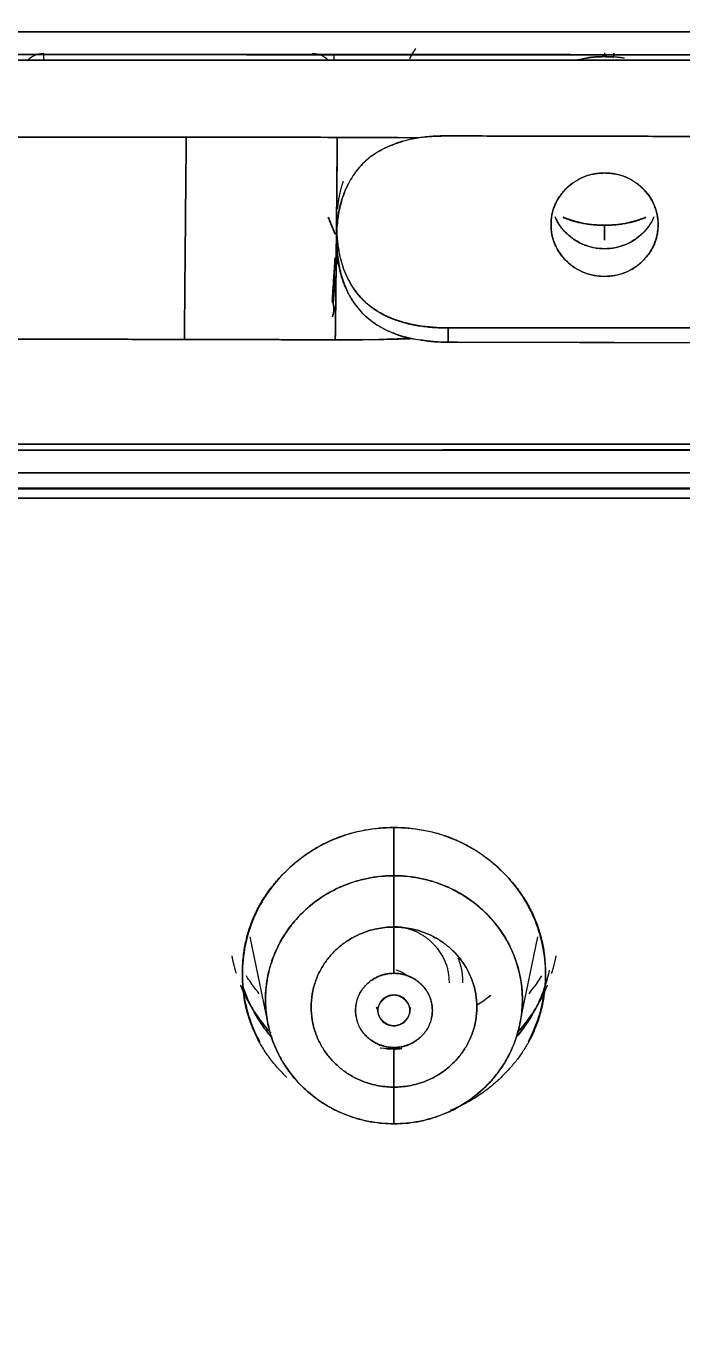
# Model space of a CAD drawing. Header units: inches. Extents: x 1105 to 1525, y -292 to 302.
# Drawn here: x 1215.05 to 1224.23, y 15.59 to 33.94 of the extents above; entities that cross this region are included whole.
import ezdxf

# ---------------------------------------------------------------- set-up
doc = ezdxf.new("R2010")
doc.units = ezdxf.units.IN
doc.header["$LTSCALE"] = 2.42
doc.header["$MEASUREMENT"] = 0
doc.header["$PDMODE"] = 3
doc.header["$PDSIZE"] = 0.3125
doc.layers.get('0').update_dxf_attribs({"linetype": 'CONTINUOUS'})
doc.layers.get('Defpoints').update_dxf_attribs({"linetype": 'CONTINUOUS'})
doc.layers.add('DIM', color=3, linetype='CONTINUOUS', lineweight=18)
doc.styles.get("Standard").update_dxf_attribs({"font": 'arial.ttf', "width": 0.8})
doc.dimstyles.new('ISO-25', dxfattribs={"dimtxt": 5, "dimasz": 2.5, "dimexe": 1.25, "dimexo": 0.625, "dimgap": 2, "dimtad": 1, "dimtih": 1, "dimtoh": 1, "dimdec": 1, "dimdsep": 46, "dimtxsty": 'Standard', "dimcen": 0, "dimclrd": 3, "dimclre": 3, "dimclrt": 4, "dimadec": 0, "dimazin": 0, "dimtfac": 1, "dimtdec": 1, "dimtmove": 0, "dimatfit": 3, "dimfxl": 1, "dimarcsym": 0})

# ---------------------------------------------------------------- blocks, each defined once
blk = doc.blocks.new('*D1')
at = {"layer": 'Defpoints', "color": 0, "transparency": 16777216}
for p in [(1211.201, 101.815), (1211.201, -172.578), (1309.638, -172.578)]:
    blk.add_point(p, dxfattribs=at)
at = {"layer": 'DIM', "color": 3, "lineweight": -2, "transparency": 16777216}
for p, q in [((1211.826, 101.815), (1310.888, 101.815)), ((1309.638, 96.815), (1309.638, -30.872)), ((1309.638, -167.578), (1309.638, -39.892)), ((1211.826, -172.578), (1310.888, -172.578))]:
    blk.add_line(p, q, dxfattribs=at)
at = {"layer": 'DIM', "color": 3, "transparency": 16777216}
for points in [[(1308.805, 96.815), (1310.472, 96.815), (1309.638, 101.815)], [(1308.805, -167.578), (1310.472, -167.578), (1309.638, -172.578)]]:
    blk.add_solid(points, dxfattribs=at)
at = {"layer": 'DIM', "color": 4, "transparency": 16777216, "insert": (1309.638, -35.382), "char_height": 5, "attachment_point": 5}
blk.add_mtext('274.4', dxfattribs=at)

msp = doc.modelspace()

# ---------------------------------------------------------------- linework, layer by layer
at = {"linetype": 'Continuous', "lineweight": 18, "extrusion": (0, 1, 0)}
for p, q in [((1219.397, 31.166), (1219.397, 30.971)), ((1225.338, 29.713), (1220.958, 29.713)), ((1220.958, 29.713), (1220.958, 29.511)), ((1220.958, 29.511), (1225.338, 29.502)), ((1174.196, 27.458), (1248.197, 27.458)), ((1218.184, 21.178), (1218.436, 19.958)), ((1221.965, 19.958), (1222.217, 21.178))]:
    msp.add_line(p, q, dxfattribs=at)
at = {"linetype": 'Continuous', "lineweight": 18}
for points, degree, knots in [([(1278.773, 32.316), (1278.773, 34.452), (1278.555, 38.724), (1277.581, 45.07), (1275.967, 51.293), (1273.729, 57.334), (1270.89, 63.134), (1267.475, 68.637), (1263.519, 73.79), (1259.058, 78.543), (1254.137, 82.852), (1248.802, 86.674), (1243.105, 89.972), (1237.101, 92.715), (1230.847, 94.877), (1224.405, 96.435), (1217.834, 97.377), (1213.412, 97.587), (1211.201, 97.587)], 3, [0, 0, 0, 0, 0.0625, 0.125, 0.1875, 0.25, 0.3125, 0.375, 0.4375, 0.5, 0.5625, 0.625, 0.6875, 0.75, 0.8125, 0.875, 0.9375, 1, 1, 1, 1]), ([(1211.201, 97.587), (1213.412, 97.587), (1217.834, 97.376), (1226.594, 96.122), (1237.226, 93.007), (1247.024, 87.949), (1254.135, 82.851), (1259.059, 78.544), (1263.517, 73.789), (1267.476, 68.637), (1270.888, 63.133), (1273.73, 57.334), (1275.594, 52.3), (1276.773, 48.182), (1277.744, 44.012), (1278.555, 38.724), (1278.773, 34.452), (1278.773, 32.316)], 3, [0, 0, 0, 0, 0.0625, 0.125, 0.25, 0.375, 0.4375, 0.5, 0.5625, 0.625, 0.6875, 0.75, 0.8125, 0.84375, 0.875, 0.9375, 1, 1, 1, 1]), ([(1195.817, 93.394), (1202.015, 94.846), (1208.388, 95.111), (1213.318, 95.316), (1218.223, 94.804), (1224.622, 94.135), (1230.757, 92.275), (1238.11, 90.045), (1244.729, 86.221), (1251.525, 82.295), (1257.155, 76.908), (1262.782, 71.525), (1266.914, 64.997), (1271.044, 58.472), (1273.44, 51.181), (1275.835, 43.891), (1276.356, 36.257), (1276.877, 28.632), (1275.497, 21.105), (1274.115, 13.574), (1270.908, 6.579), (1268.052, 0.347), (1263.883, -5.15), (1257.961, -12.96), (1249.886, -18.696), (1244.869, -22.26), (1239.241, -24.844)], 2, [0, 0, 0, 0.125, 0.125, 0.1875, 0.1875, 0.25, 0.25, 0.3125, 0.3125, 0.375, 0.375, 0.4375, 0.4375, 0.5, 0.5, 0.5625, 0.5625, 0.625, 0.625, 0.6875, 0.6875, 0.75, 0.75, 0.875, 0.875, 1, 1, 1]), ([(1239.241, -24.844), (1239.945, -24.521), (1241.272, -23.883), (1243.174, -22.889), (1245.001, -21.861), (1246.885, -20.721), (1248.901, -19.401), (1251.067, -17.862), (1253.381, -16.063), (1255.852, -13.947), (1258.478, -11.445), (1261.219, -8.502), (1263.993, -5.097), (1266.701, -1.233), (1269.256, 3.091), (1271.566, 7.863), (1273.516, 12.997), (1275.013, 18.357), (1276.016, 23.822), (1276.519, 29.339), (1276.519, 34.879), (1276.016, 40.4), (1275.013, 45.856), (1273.519, 51.206), (1271.546, 56.409), (1269.108, 61.424), (1266.224, 66.213), (1262.916, 70.741), (1259.21, 74.971), (1255.137, 78.868), (1250.725, 82.407), (1245.994, 85.568), (1241.004, 88.308), (1235.91, 90.561), (1230.9, 92.3), (1226.102, 93.564), (1221.565, 94.42), (1217.342, 94.931), (1213.501, 95.163), (1210.069, 95.186), (1207.014, 95.06), (1204.285, 94.831), (1201.84, 94.532), (1199.657, 94.187), (1197.676, 93.811), (1196.425, 93.537), (1195.817, 93.394)], 3, [0, 0, 0, 0, 0.012202, 0.023189, 0.033858, 0.045296, 0.057999, 0.071972, 0.087381, 0.104481, 0.123651, 0.145097, 0.168608, 0.193819, 0.220656, 0.249232, 0.279085, 0.309194, 0.339088, 0.368937, 0.398843, 0.428755, 0.458652, 0.488547, 0.518447, 0.548347, 0.57824, 0.608136, 0.638049, 0.667943, 0.697772, 0.727718, 0.757896, 0.787508, 0.81533, 0.841142, 0.865293, 0.887639, 0.907732, 0.925508, 0.941345, 0.955585, 0.96839, 0.979913, 0.990205, 1, 1, 1, 1]), ([(1275.847, 28.397), (1275.855, 28.506), (1276.042, 31.393), (1276.001, 37.08), (1274.791, 45.363), (1272.449, 53.418), (1269.02, 61.1), (1264.562, 68.273), (1259.157, 74.81), (1252.9, 80.594), (1245.902, 85.522), (1238.289, 89.508), (1230.196, 92.479), (1221.759, 94.387), (1213.124, 95.194), (1204.448, 94.882), (1198.741, 93.93), (1195.937, 93.274)], 3, [0, 0, 0, 0, 0.002813, 0.073998, 0.145197, 0.216398, 0.287593, 0.358788, 0.429985, 0.501178, 0.572361, 0.643545, 0.714738, 0.785869, 0.857235, 0.928659, 1, 1, 1, 1]), ([(1195.887, 93.19), (1196.492, 93.332), (1197.738, 93.605), (1199.71, 93.979), (1201.883, 94.322), (1204.316, 94.62), (1207.033, 94.848), (1210.074, 94.973), (1213.49, 94.95), (1217.314, 94.719), (1221.518, 94.21), (1226.034, 93.358), (1230.81, 92.1), (1235.796, 90.369), (1240.867, 88.127), (1245.834, 85.4), (1250.543, 82.252), (1254.935, 78.73), (1258.989, 74.851), (1262.678, 70.64), (1265.971, 66.134), (1268.842, 61.366), (1271.269, 56.374), (1273.233, 51.195), (1274.72, 45.87), (1275.718, 40.438), (1276.219, 34.943), (1276.219, 29.429), (1275.719, 23.937), (1274.72, 18.497), (1273.23, 13.162), (1271.289, 8.051), (1268.99, 3.302), (1266.446, -1.003), (1263.75, -4.849), (1260.989, -8.238), (1258.26, -11.168), (1255.647, -13.658), (1253.187, -15.765), (1250.884, -17.555), (1248.728, -19.088), (1246.721, -20.401), (1244.846, -21.536), (1243.027, -22.56), (1241.133, -23.549), (1239.813, -24.184), (1239.113, -24.505)], 3, [0, 0, 0, 0, 0.009795, 0.020087, 0.03161, 0.044415, 0.058655, 0.074492, 0.092268, 0.112361, 0.134707, 0.158858, 0.18467, 0.212492, 0.242104, 0.272282, 0.302228, 0.332057, 0.361951, 0.391864, 0.42176, 0.451653, 0.481553, 0.511453, 0.541348, 0.571245, 0.601157, 0.631063, 0.660912, 0.690806, 0.720915, 0.750768, 0.779344, 0.806181, 0.831392, 0.854903, 0.876349, 0.895519, 0.912619, 0.928028, 0.942001, 0.954704, 0.966142, 0.976811, 0.987798, 1, 1, 1, 1]), ([(1238.926, -24.204), (1244.594, -21.601), (1249.636, -17.993), (1253.679, -15.099), (1257.214, -11.632), (1261.748, -7.184), (1265.281, -1.952), (1269.377, 4.114), (1271.926, 10.932), (1274.313, 17.314), (1275.221, 24.04), (1276.204, 31.32), (1275.41, 38.624), (1274.478, 47.195), (1271.171, 55.203), (1268.094, 62.655), (1263.166, 69.11), (1259.017, 74.545), (1253.753, 79.002), (1248.176, 83.723), (1241.629, 87.101), (1235.346, 90.344), (1228.485, 92.185), (1218.496, 94.865), (1208.135, 94.39), (1201.98, 94.108), (1195.989, 92.705)], 2, [0, 0, 0, 0.125, 0.125, 0.1875, 0.1875, 0.25, 0.25, 0.3125, 0.3125, 0.375, 0.375, 0.4375, 0.4375, 0.5, 0.5, 0.5625, 0.5625, 0.625, 0.625, 0.6875, 0.6875, 0.75, 0.75, 0.875, 0.875, 1, 1, 1]), ([(1195.989, 92.705), (1196.681, 92.867), (1198.001, 93.154), (1199.941, 93.514), (1201.848, 93.812), (1203.864, 94.068), (1206.081, 94.278), (1208.538, 94.424), (1211.258, 94.481), (1214.287, 94.415), (1217.665, 94.179), (1221.39, 93.718), (1225.413, 92.977), (1229.663, 91.91), (1234.077, 90.476), (1238.587, 88.642), (1243.083, 86.403), (1247.409, 83.81), (1251.422, 80.959), (1255.075, 77.927), (1258.424, 74.708), (1261.577, 71.202), (1264.604, 67.271), (1267.483, 62.819), (1270.107, 57.845), (1272.33, 52.456), (1274.036, 46.829), (1275.168, 41.173), (1275.735, 35.705), (1275.811, 30.574), (1275.491, 25.797), (1274.836, 21.258), (1273.845, 16.787), (1272.478, 12.274), (1270.697, 7.727), (1268.522, 3.274), (1266.041, -0.911), (1263.375, -4.71), (1260.618, -8.09), (1257.835, -11.072), (1255.092, -13.667), (1252.471, -15.879), (1250.029, -17.736), (1247.779, -19.294), (1245.71, -20.607), (1243.81, -21.721), (1242.074, -22.664), (1240.467, -23.48), (1239.433, -23.971), (1238.926, -24.204)], 3, [0, 0, 0, 0, 0.011269, 0.021419, 0.031278, 0.041852, 0.053605, 0.066538, 0.08081, 0.096678, 0.114498, 0.1344, 0.156117, 0.179301, 0.203861, 0.229789, 0.256714, 0.283873, 0.310306, 0.335514, 0.360061, 0.38505, 0.41157, 0.440282, 0.471001, 0.502948, 0.535235, 0.566974, 0.597228, 0.625207, 0.651, 0.675617, 0.700265, 0.725877, 0.752635, 0.779868, 0.806498, 0.831609, 0.855023, 0.876985, 0.897373, 0.915773, 0.93207, 0.946569, 0.959582, 0.971263, 0.981756, 0.991115, 1, 1, 1, 1]), ([(1248.196, 33.527), (1246.341, 33.527), (1242.787, 33.528), (1237.612, 33.531), (1232.647, 33.535), (1227.637, 33.539), (1222.421, 33.542), (1216.909, 33.544), (1213.139, 33.545), (1211.196, 33.545)], 3, [0, 0, 0, 0, 0.150471, 0.288099, 0.419622, 0.553075, 0.694302, 0.842529, 1, 1, 1, 1]), ([(1248.196, 33.459), (1242.03, 33.461), (1235.863, 33.462), (1223.53, 33.463), (1217.363, 33.463), (1211.196, 33.465)], 3, [0, 0, 0, 0, 0.5, 0.5, 1, 1, 1, 1]), ([(1211.196, 33.465), (1212.231, 33.465), (1214.4, 33.465), (1217.802, 33.465), (1221.502, 33.464), (1225.5, 33.463), (1229.723, 33.462), (1233.899, 33.461), (1237.758, 33.46), (1241.1, 33.459), (1243.925, 33.459), (1246.233, 33.459), (1247.599, 33.459), (1248.196, 33.459)], 3, [0, 0, 0, 0, 0.083895, 0.175842, 0.275842, 0.383895, 0.5, 0.618249, 0.722532, 0.812849, 0.889199, 0.951583, 1, 1, 1, 1]), ([(1215.071, 33.466), (1215.077, 33.472), (1215.083, 33.479), (1215.108, 33.501), (1215.128, 33.515), (1215.172, 33.537), (1215.195, 33.546), (1215.243, 33.557), (1215.267, 33.56), (1215.292, 33.561)], 3, [0, 0, 0, 0, 0.110981, 0.110981, 0.407321, 0.407321, 0.70366, 0.70366, 1, 1, 1, 1]), ([(1215.292, 33.561), (1215.292, 33.56), (1215.292, 33.558), (1215.292, 33.555), (1215.292, 33.552), (1215.292, 33.549), (1215.292, 33.546), (1215.292, 33.542), (1215.292, 33.538), (1215.292, 33.534), (1215.292, 33.529), (1215.292, 33.525), (1215.292, 33.52), (1215.292, 33.514), (1215.292, 33.509), (1215.292, 33.502), (1215.292, 33.496), (1215.292, 33.489), (1215.292, 33.482), (1215.292, 33.475), (1215.292, 33.469), (1215.292, 33.466), (1215.292, 33.465)], 3, [0, 0, 0, 0, 0.049612, 0.098709, 0.147456, 0.196019, 0.244555, 0.293218, 0.342151, 0.391493, 0.44137, 0.4919, 0.543193, 0.595346, 0.648448, 0.702577, 0.757803, 0.814186, 0.871779, 0.930624, 0.990759, 1, 1, 1, 1]), ([(1219.059, 33.561), (1219.084, 33.56), (1219.108, 33.557), (1219.156, 33.546), (1219.179, 33.537), (1219.223, 33.515), (1219.243, 33.501), (1219.268, 33.479), (1219.275, 33.472), (1219.281, 33.465)], 3, [0, 0, 0, 0, 0.295203, 0.295203, 0.590405, 0.590405, 0.885608, 0.885608, 1, 1, 1, 1]), ([(1223.151, 33.514), (1223.026, 33.514), (1222.901, 33.499), (1222.775, 33.468), (1222.769, 33.466), (1222.764, 33.465)], 3, [0, 0, 0, 0, 0.959059, 0.959059, 1, 1, 1, 1]), ([(1223.431, 33.491), (1223.296, 33.514), (1223.036, 33.514), (1222.928, 33.5)], 2, [0, 0, 0, 0.55805, 1, 1, 1]), ([(1219.395, 31.004), (1219.395, 31.012), (1219.396, 31.028), (1219.396, 31.052), (1219.397, 31.076), (1219.399, 31.1), (1219.4, 31.123), (1219.402, 31.147), (1219.404, 31.17), (1219.406, 31.193), (1219.409, 31.216), (1219.412, 31.238), (1219.415, 31.261), (1219.418, 31.283), (1219.422, 31.305), (1219.426, 31.327), (1219.43, 31.349), (1219.434, 31.37), (1219.439, 31.392), (1219.444, 31.413), (1219.449, 31.434), (1219.454, 31.454), (1219.46, 31.475), (1219.466, 31.495), (1219.472, 31.515), (1219.479, 31.535), (1219.486, 31.555), (1219.493, 31.575), (1219.5, 31.594), (1219.508, 31.613), (1219.515, 31.632), (1219.523, 31.651), (1219.532, 31.67), (1219.54, 31.688), (1219.549, 31.707), (1219.558, 31.725), (1219.568, 31.743), (1219.577, 31.76), (1219.587, 31.778), (1219.598, 31.795), (1219.608, 31.812), (1219.624, 31.838), (1219.647, 31.871), (1219.675, 31.911), (1219.705, 31.949), (1219.735, 31.985), (1219.766, 32.018), (1219.797, 32.05), (1219.829, 32.079), (1219.871, 32.113), (1219.925, 32.151), (1219.995, 32.192), (1220.073, 32.232), (1220.141, 32.262), (1220.195, 32.283), (1220.232, 32.297), (1220.269, 32.31), (1220.305, 32.322), (1220.34, 32.333), (1220.375, 32.343), (1220.409, 32.352), (1220.443, 32.36), (1220.475, 32.367), (1220.508, 32.373), (1220.529, 32.377), (1220.54, 32.378)], 3, [0, 0, 0, 0, 0.012526, 0.024957, 0.037294, 0.04954, 0.061696, 0.073763, 0.085742, 0.097636, 0.109446, 0.121174, 0.132821, 0.144389, 0.15588, 0.167296, 0.178638, 0.189909, 0.201109, 0.212242, 0.22331, 0.234313, 0.245255, 0.256137, 0.266962, 0.277731, 0.288447, 0.299112, 0.309729, 0.320299, 0.330825, 0.341309, 0.351754, 0.362162, 0.372535, 0.382876, 0.393188, 0.403472, 0.413732, 0.423969, 0.434187, 0.444388, 0.470288, 0.495418, 0.51981, 0.543501, 0.566529, 0.588936, 0.61077, 0.632079, 0.669808, 0.710475, 0.754307, 0.801487, 0.8218, 0.841636, 0.861001, 0.879903, 0.89835, 0.916351, 0.933914, 0.951049, 0.967768, 0.984081, 1, 1, 1, 1]), ([(1220.54, 32.375), (1220.458, 32.362), (1220.335, 32.334), (1220.217, 32.293), (1220.139, 32.262), (1220.101, 32.245), (1219.989, 32.189), (1219.918, 32.145), (1219.821, 32.068), (1219.791, 32.04), (1219.733, 31.982), (1219.678, 31.92), (1219.631, 31.852), (1219.588, 31.783), (1219.568, 31.747), (1219.515, 31.637), (1219.486, 31.561), (1219.453, 31.444), (1219.443, 31.404), (1219.427, 31.325), (1219.407, 31.205), (1219.399, 31.084), (1219.397, 31.003)], 3, [0, 0, 0, 0, 0.125, 0.1875, 0.1875, 0.25, 0.25, 0.375, 0.375, 0.4375, 0.4375, 0.5, 0.5625, 0.5625, 0.625, 0.625, 0.75, 0.75, 0.8125, 0.8125, 0.875, 1, 1, 1, 1]), ([(1219.406, 32.383), (1219.495, 32.383), (1219.64, 32.383), (1219.812, 32.383), (1219.914, 32.383), (1219.976, 32.382), (1220.028, 32.382), (1220.078, 32.382), (1220.125, 32.382), (1220.17, 32.381), (1220.212, 32.381), (1220.252, 32.381), (1220.29, 32.381), (1220.325, 32.381), (1220.357, 32.381), (1220.387, 32.38), (1220.415, 32.38), (1220.44, 32.38), (1220.463, 32.38), (1220.483, 32.38), (1220.5, 32.38), (1220.516, 32.38), (1220.528, 32.38), (1220.536, 32.38), (1220.54, 32.38)], 3, [0, 0, 0, 0, 0.233987, 0.385604, 0.454851, 0.503166, 0.5493, 0.593254, 0.635028, 0.674621, 0.712034, 0.747267, 0.780319, 0.811192, 0.839883, 0.866395, 0.890727, 0.912878, 0.932849, 0.950639, 0.96625, 0.97968, 0.99093, 1, 1, 1, 1]), ([(1220.54, 32.378), (1220.351, 32.378), (1220.162, 32.379), (1219.784, 32.381), (1219.595, 32.382), (1219.406, 32.383)], 3, [0, 0, 0, 0, 0.5, 0.5, 1, 1, 1, 1]), ([(1220.54, 32.38), (1220.547, 32.381), (1220.562, 32.383), (1220.584, 32.385), (1220.606, 32.387), (1220.628, 32.389), (1220.651, 32.391), (1220.674, 32.393), (1220.696, 32.395), (1220.719, 32.396), (1220.743, 32.398), (1220.766, 32.399), (1220.789, 32.4), (1220.813, 32.401), (1220.837, 32.401), (1220.861, 32.402), (1220.885, 32.402), (1220.909, 32.403), (1220.934, 32.403), (1220.95, 32.403), (1220.958, 32.403)], 3, [0, 0, 0, 0, 0.053013, 0.106292, 0.159845, 0.213677, 0.267795, 0.322204, 0.376912, 0.431923, 0.487244, 0.542881, 0.598839, 0.655124, 0.711742, 0.768697, 0.825995, 0.883642, 0.941642, 1, 1, 1, 1]), ([(1223.901, 31.159), (1223.901, 31.207), (1223.896, 31.254), (1223.877, 31.347), (1223.862, 31.393), (1223.825, 31.48), (1223.801, 31.522), (1223.747, 31.601), (1223.716, 31.638), (1223.646, 31.705), (1223.608, 31.735), (1223.526, 31.788), (1223.483, 31.81), (1223.392, 31.847), (1223.345, 31.86), (1223.249, 31.879), (1223.2, 31.884), (1223.101, 31.884), (1223.052, 31.879), (1222.956, 31.86), (1222.909, 31.847), (1222.818, 31.81), (1222.775, 31.788), (1222.693, 31.735), (1222.655, 31.705), (1222.585, 31.638), (1222.554, 31.601), (1222.5, 31.522), (1222.476, 31.48), (1222.439, 31.393), (1222.424, 31.347), (1222.405, 31.254), (1222.401, 31.207), (1222.401, 31.159)], 3, [0, 0, 0, 0, 0.0625, 0.0625, 0.125, 0.125, 0.1875, 0.1875, 0.25, 0.25, 0.3125, 0.3125, 0.375, 0.375, 0.4375, 0.4375, 0.5, 0.5, 0.5625, 0.5625, 0.625, 0.625, 0.6875, 0.6875, 0.75, 0.75, 0.8125, 0.8125, 0.875, 0.875, 0.9375, 0.9375, 1, 1, 1, 1]), ([(1223.843, 31.27), (1223.825, 31.226), (1223.801, 31.184), (1223.747, 31.105), (1223.716, 31.069), (1223.646, 31.002), (1223.608, 30.971), (1223.526, 30.919), (1223.483, 30.896), (1223.392, 30.86), (1223.345, 30.846), (1223.249, 30.828), (1223.2, 30.823), (1223.101, 30.823), (1223.052, 30.828), (1222.956, 30.846), (1222.909, 30.86), (1222.818, 30.896), (1222.775, 30.919), (1222.693, 30.971), (1222.655, 31.002), (1222.585, 31.069), (1222.554, 31.105), (1222.5, 31.184), (1222.476, 31.226), (1222.458, 31.27)], 3, [0, 0, 0, 0, 0.083316, 0.083316, 0.166653, 0.166653, 0.249989, 0.249989, 0.333326, 0.333326, 0.416663, 0.416663, 0.5, 0.5, 0.583337, 0.583337, 0.666673, 0.666673, 0.75001, 0.75001, 0.833347, 0.833347, 0.916684, 0.916684, 1, 1, 1, 1]), ([(1223.151, 31.151), (1223.053, 31.151), (1222.956, 31.16), (1222.766, 31.196), (1222.673, 31.224), (1222.58, 31.261), (1222.577, 31.262), (1222.573, 31.264)], 3, [0, 0, 0, 0, 0.491159, 0.491159, 0.982319, 0.982319, 1, 1, 1, 1]), ([(1223.728, 31.264), (1223.724, 31.262), (1223.721, 31.261), (1223.628, 31.224), (1223.535, 31.196), (1223.345, 31.16), (1223.248, 31.151), (1223.151, 31.151)], 3, [0, 0, 0, 0, 0.017803, 0.017803, 0.508902, 0.508902, 1, 1, 1, 1]), ([(1220.958, 29.713), (1220.817, 29.713), (1220.539, 29.733), (1220.15, 29.836), (1219.818, 30.029), (1219.575, 30.324), (1219.431, 30.702), (1219.399, 30.994), (1219.397, 31.154), (1219.397, 31.166)], 3, [0, 0, 0, 0, 0.1708, 0.336184, 0.485735, 0.632946, 0.7999, 0.984826, 1, 1, 1, 1]), ([(1219.397, 31.159), (1219.399, 30.437), (1219.808, 30.067), (1220.2, 29.712), (1220.958, 29.713)], 2, [0, 0, 0, 0.5, 0.5, 1, 1, 1]), ([(1222.401, 31.159), (1222.401, 31.112), (1222.405, 31.064), (1222.424, 30.971), (1222.439, 30.926), (1222.476, 30.838), (1222.5, 30.796), (1222.554, 30.717), (1222.585, 30.68), (1222.655, 30.613), (1222.693, 30.583), (1222.775, 30.53), (1222.818, 30.508), (1222.909, 30.472), (1222.956, 30.458), (1223.052, 30.439), (1223.101, 30.435), (1223.2, 30.435), (1223.249, 30.439), (1223.345, 30.458), (1223.392, 30.472), (1223.483, 30.508), (1223.526, 30.53), (1223.608, 30.583), (1223.646, 30.613), (1223.716, 30.68), (1223.747, 30.717), (1223.801, 30.796), (1223.825, 30.838), (1223.862, 30.926), (1223.877, 30.971), (1223.896, 31.064), (1223.901, 31.112), (1223.901, 31.159)], 3, [0, 0, 0, 0, 0.0625, 0.0625, 0.125, 0.125, 0.1875, 0.1875, 0.25, 0.25, 0.3125, 0.3125, 0.375, 0.375, 0.4375, 0.4375, 0.5, 0.5, 0.5625, 0.5625, 0.625, 0.625, 0.6875, 0.6875, 0.75, 0.75, 0.8125, 0.8125, 0.875, 0.875, 0.9375, 0.9375, 1, 1, 1, 1]), ([(1220.426, 29.561), (1220.42, 29.562), (1220.407, 29.565), (1220.388, 29.57), (1220.369, 29.575), (1220.35, 29.58), (1220.332, 29.586), (1220.313, 29.592), (1220.294, 29.598), (1220.276, 29.604), (1220.257, 29.611), (1220.238, 29.618), (1220.22, 29.625), (1220.202, 29.632), (1220.183, 29.64), (1220.165, 29.647), (1220.147, 29.656), (1220.129, 29.664), (1220.111, 29.673), (1220.093, 29.682), (1220.075, 29.691), (1220.057, 29.7), (1220.039, 29.71), (1220.021, 29.72), (1220.004, 29.73), (1219.986, 29.741), (1219.968, 29.751), (1219.946, 29.765), (1219.92, 29.783), (1219.89, 29.804), (1219.861, 29.826), (1219.833, 29.849), (1219.806, 29.873), (1219.779, 29.899), (1219.753, 29.925), (1219.728, 29.952), (1219.704, 29.98), (1219.68, 30.009), (1219.657, 30.041), (1219.634, 30.073), (1219.612, 30.107), (1219.591, 30.142), (1219.571, 30.177), (1219.552, 30.213), (1219.535, 30.25), (1219.518, 30.288), (1219.502, 30.326), (1219.488, 30.366), (1219.474, 30.406), (1219.462, 30.447), (1219.451, 30.489), (1219.44, 30.532), (1219.431, 30.575), (1219.423, 30.619), (1219.416, 30.665), (1219.409, 30.711), (1219.404, 30.757), (1219.4, 30.805), (1219.397, 30.853), (1219.396, 30.903), (1219.395, 30.953), (1219.395, 30.987), (1219.395, 31.004)], 3, [0, 0, 0, 0, 0.009887, 0.019777, 0.029671, 0.039572, 0.049482, 0.059402, 0.069334, 0.079281, 0.089245, 0.099226, 0.109228, 0.119252, 0.1293, 0.139374, 0.149476, 0.159608, 0.169772, 0.179968, 0.190201, 0.20047, 0.210779, 0.221128, 0.231519, 0.241955, 0.252437, 0.262966, 0.281716, 0.300417, 0.319094, 0.337769, 0.356465, 0.375205, 0.394011, 0.412906, 0.431912, 0.45105, 0.471672, 0.492341, 0.513079, 0.53391, 0.554855, 0.575935, 0.597173, 0.618587, 0.6402, 0.662029, 0.684096, 0.706417, 0.72901, 0.751894, 0.775084, 0.798596, 0.822446, 0.846648, 0.871216, 0.896164, 0.921505, 0.94725, 0.973411, 1, 1, 1, 1]), ([(1219.397, 31.003), (1219.397, 30.964), (1219.397, 30.924), (1219.4, 30.844), (1219.408, 30.725), (1219.427, 30.607), (1219.462, 30.451), (1219.485, 30.375), (1219.545, 30.226), (1219.582, 30.154), (1219.67, 30.019), (1219.721, 29.956), (1219.808, 29.871), (1219.839, 29.844), (1219.903, 29.795), (1219.937, 29.772), (1220.042, 29.708), (1220.116, 29.672), (1220.269, 29.613), (1220.348, 29.59), (1220.429, 29.572)], 3, [0, 0, 0, 0, 0.0625, 0.0625, 0.125, 0.25, 0.25, 0.375, 0.375, 0.5, 0.5, 0.625, 0.625, 0.6875, 0.6875, 0.75, 0.75, 0.875, 0.875, 1, 1, 1, 1]), ([(1219.336, 30.089), (1219.341, 30.156), (1219.351, 30.306), (1219.364, 30.509), (1219.373, 30.645), (1219.377, 30.697)], 3, [0, 0, 0, 0, 0.330907, 0.7423, 1, 1, 1, 1]), ([(1219.336, 30.089), (1219.346, 30.067), (1219.352, 30.044), (1219.36, 29.996), (1219.36, 29.972), (1219.356, 29.925), (1219.35, 29.902), (1219.341, 29.877), (1219.341, 29.876), (1219.34, 29.874)], 3, [0, 0, 0, 0, 0.325441, 0.325441, 0.650882, 0.650882, 0.976323, 0.976323, 1, 1, 1, 1]), ([(1219.379, 29.546), (1219.406, 29.546), (1219.46, 29.546), (1219.54, 29.546), (1219.621, 29.546), (1219.701, 29.547), (1219.782, 29.548), (1219.863, 29.549), (1219.943, 29.55), (1220.024, 29.551), (1220.104, 29.553), (1220.185, 29.555), (1220.265, 29.557), (1220.346, 29.559), (1220.399, 29.56), (1220.426, 29.561)], 3, [0, 0, 0, 0, 0.076901, 0.153803, 0.230708, 0.307616, 0.384528, 0.461444, 0.538365, 0.615291, 0.692222, 0.769158, 0.8461, 0.923047, 1, 1, 1, 1]), ([(1220.426, 29.56), (1220.418, 29.561), (1220.402, 29.561), (1220.377, 29.56), (1220.35, 29.56), (1220.322, 29.56), (1220.292, 29.559), (1220.261, 29.558), (1220.229, 29.557), (1220.194, 29.556), (1220.154, 29.554), (1220.109, 29.553), (1220.063, 29.551), (1220.022, 29.549), (1219.986, 29.548), (1219.955, 29.547), (1219.93, 29.546), (1219.911, 29.545), (1219.896, 29.545), (1219.879, 29.545), (1219.853, 29.545), (1219.812, 29.545), (1219.755, 29.545), (1219.683, 29.545), (1219.595, 29.545), (1219.493, 29.546), (1219.419, 29.546), (1219.379, 29.546)], 3, [0, 0, 0, 0, 0.022644, 0.046711, 0.072202, 0.099119, 0.127462, 0.157233, 0.188431, 0.221058, 0.255114, 0.304666, 0.349093, 0.388396, 0.422575, 0.451629, 0.475559, 0.494364, 0.508046, 0.518115, 0.542877, 0.582331, 0.636479, 0.70532, 0.788854, 0.88708, 1, 1, 1, 1]), ([(1220.958, 29.511), (1220.95, 29.511), (1220.934, 29.511), (1220.909, 29.511), (1220.885, 29.512), (1220.861, 29.513), (1220.837, 29.514), (1220.813, 29.515), (1220.789, 29.517), (1220.766, 29.519), (1220.742, 29.521), (1220.719, 29.523), (1220.696, 29.526), (1220.673, 29.528), (1220.65, 29.531), (1220.627, 29.535), (1220.605, 29.538), (1220.59, 29.541), (1220.582, 29.542)], 3, [0, 0, 0, 0, 0.064974, 0.129582, 0.193831, 0.257728, 0.321282, 0.3845, 0.447389, 0.509959, 0.572217, 0.634171, 0.69583, 0.757203, 0.818297, 0.879122, 0.939687, 1, 1, 1, 1]), ([(1248.196, 28.087), (1247.772, 28.087), (1246.77, 28.088), (1245.039, 28.088), (1242.853, 28.088), (1240.21, 28.088), (1237.111, 28.087), (1233.556, 28.086), (1229.703, 28.086), (1225.753, 28.085), (1221.908, 28.084), (1218.208, 28.084), (1214.653, 28.083), (1212.333, 28.083), (1211.196, 28.083)], 3, [0, 0, 0, 0, 0.034446, 0.081219, 0.14032, 0.211749, 0.295505, 0.391589, 0.5, 0.607881, 0.711822, 0.811822, 0.907881, 1, 1, 1, 1]), ([(1211.196, 28.083), (1217.363, 28.086), (1223.53, 28.086), (1235.863, 28.085), (1242.03, 28.085), (1248.196, 28.087)], 3, [0, 0, 0, 0, 0.5, 0.5, 1, 1, 1, 1]), ([(1211.196, 27.997), (1213.31, 27.997), (1217.388, 27.998), (1223.299, 28), (1228.819, 28.004), (1234.008, 28.008), (1238.901, 28.011), (1243.6, 28.014), (1246.667, 28.015), (1248.196, 28.015)], 3, [0, 0, 0, 0, 0.171374, 0.330633, 0.479275, 0.618984, 0.751357, 0.875997, 1, 1, 1, 1]), ([(1220.201, 22.711), (1220.062, 22.711), (1219.923, 22.697), (1219.65, 22.645), (1219.516, 22.606), (1219.26, 22.503), (1219.137, 22.44), (1218.905, 22.29), (1218.798, 22.205), (1218.601, 22.015), (1218.512, 21.911), (1218.358, 21.688), (1218.292, 21.569), (1218.186, 21.321), (1218.145, 21.192), (1218.091, 20.928), (1218.077, 20.794), (1218.077, 20.526), (1218.091, 20.392), (1218.145, 20.128), (1218.186, 19.999), (1218.263, 19.82), (1218.289, 19.767), (1218.317, 19.714)], 3, [0, 0, 0, 0, 0.095767, 0.095767, 0.191534, 0.191534, 0.287301, 0.287301, 0.383068, 0.383068, 0.478835, 0.478835, 0.574603, 0.574603, 0.67037, 0.67037, 0.766137, 0.766137, 0.861904, 0.861904, 0.957671, 0.957671, 1, 1, 1, 1]), ([(1218.699, 19.21), (1218.078, 19.81), (1218.077, 21.509), (1219.321, 22.711), (1220.201, 22.711)], 2, [0, 0, 0, 0.333319, 0.66666, 1, 1, 1]), ([(1222.084, 19.714), (1222.112, 19.767), (1222.138, 19.82), (1222.215, 19.999), (1222.256, 20.128), (1222.31, 20.392), (1222.324, 20.526), (1222.324, 20.794), (1222.31, 20.928), (1222.256, 21.192), (1222.215, 21.321), (1222.109, 21.569), (1222.043, 21.688), (1221.889, 21.911), (1221.8, 22.015), (1221.603, 22.205), (1221.496, 22.29), (1221.264, 22.44), (1221.141, 22.503), (1220.885, 22.606), (1220.751, 22.645), (1220.478, 22.697), (1220.339, 22.711), (1220.201, 22.711)], 3, [0, 0, 0, 0, 0.042329, 0.042329, 0.138096, 0.138096, 0.233863, 0.233863, 0.32963, 0.32963, 0.425397, 0.425397, 0.521165, 0.521165, 0.616932, 0.616932, 0.712699, 0.712699, 0.808466, 0.808466, 0.904233, 0.904233, 1, 1, 1, 1]), ([(1220.201, 22.711), (1221.079, 22.711), (1222.323, 21.51), (1222.324, 19.811), (1221.379, 18.898), (1220.987, 18.748)], 2, [0, 0, 0, 0.284146, 0.568293, 0.852439, 1, 1, 1]), ([(1220.201, 18.56), (1220.083, 18.56), (1219.965, 18.571), (1219.734, 18.615), (1219.621, 18.649), (1219.403, 18.736), (1219.299, 18.79), (1219.103, 18.916), (1219.011, 18.989), (1218.845, 19.149), (1218.77, 19.238), (1218.639, 19.427), (1218.583, 19.528), (1218.493, 19.738), (1218.459, 19.847), (1218.413, 20.07), (1218.401, 20.184), (1218.401, 20.412), (1218.413, 20.525), (1218.459, 20.749), (1218.493, 20.858), (1218.583, 21.068), (1218.639, 21.169), (1218.77, 21.358), (1218.845, 21.447), (1219.011, 21.607), (1219.103, 21.68), (1219.299, 21.806), (1219.403, 21.86), (1219.621, 21.947), (1219.734, 21.98), (1219.965, 22.025), (1220.083, 22.036), (1220.201, 22.036)], 3, [0, 0, 0, 0, 0.0625, 0.0625, 0.125, 0.125, 0.1875, 0.1875, 0.25, 0.25, 0.3125, 0.3125, 0.375, 0.375, 0.4375, 0.4375, 0.5, 0.5, 0.5625, 0.5625, 0.625, 0.625, 0.6875, 0.6875, 0.75, 0.75, 0.8125, 0.8125, 0.875, 0.875, 0.9375, 0.9375, 1, 1, 1, 1]), ([(1220.201, 22.036), (1220.318, 22.036), (1220.436, 22.025), (1220.667, 21.98), (1220.78, 21.947), (1220.998, 21.86), (1221.102, 21.806), (1221.298, 21.68), (1221.39, 21.607), (1221.556, 21.447), (1221.631, 21.358), (1221.762, 21.169), (1221.818, 21.068), (1221.908, 20.858), (1221.942, 20.749), (1221.988, 20.525), (1222, 20.412), (1222, 20.184), (1221.988, 20.07), (1221.942, 19.847), (1221.908, 19.738), (1221.818, 19.528), (1221.762, 19.427), (1221.631, 19.238), (1221.556, 19.149), (1221.39, 18.989), (1221.298, 18.916), (1221.102, 18.79), (1220.998, 18.736), (1220.78, 18.649), (1220.667, 18.615), (1220.436, 18.571), (1220.318, 18.56), (1220.201, 18.56)], 3, [0, 0, 0, 0, 0.0625, 0.0625, 0.125, 0.125, 0.1875, 0.1875, 0.25, 0.25, 0.3125, 0.3125, 0.375, 0.375, 0.4375, 0.4375, 0.5, 0.5, 0.5625, 0.5625, 0.625, 0.625, 0.6875, 0.6875, 0.75, 0.75, 0.8125, 0.8125, 0.875, 0.875, 0.9375, 0.9375, 1, 1, 1, 1]), ([(1220.977, 20.537), (1220.977, 20.83), (1220.777, 21.053), (1220.553, 21.302), (1220.206, 21.322), (1220.201, 21.322)], 2, [0, 0, 0, 0.496247, 0.496247, 0.992494, 1, 1, 1]), ([(1220.201, 20.668), (1220.201, 20.715), (1220.201, 20.793), (1220.201, 20.89), (1220.201, 20.991), (1220.201, 21.108), (1220.201, 21.214), (1220.201, 21.289), (1220.201, 21.317)], 3, [0, 0, 0, 0, 0.19402, 0.353607, 0.496192, 0.65417, 0.877865, 1, 1, 1, 1]), ([(1220.201, 21.317), (1220.201, 21.289), (1220.201, 21.214), (1220.201, 21.108), (1220.201, 20.991), (1220.201, 20.89), (1220.201, 20.793), (1220.201, 20.715), (1220.201, 20.668)], 3, [0, 0, 0, 0, 0.122135, 0.34583, 0.503808, 0.646393, 0.80598, 1, 1, 1, 1]), ([(1218.313, 20.383), (1218.272, 20.433), (1218.233, 20.485), (1218.175, 20.568), (1218.155, 20.599), (1218.135, 20.631)], 3, [0, 0, 0, 0, 0.635125, 0.635125, 1, 1, 1, 1]), ([(1220.226, 20.717), (1220.246, 20.713), (1220.266, 20.707), (1220.323, 20.683), (1220.358, 20.66), (1220.387, 20.632)], 3, [0, 0, 0, 0, 0.333471, 0.333471, 1, 1, 1, 1]), ([(1222.376, 20.713), (1222.348, 20.576), (1222.306, 20.442), (1222.195, 20.183), (1222.126, 20.059), (1222.007, 19.887), (1221.967, 19.834), (1221.924, 19.783)], 3, [0, 0, 0, 0, 0.404255, 0.404255, 0.809524, 0.809524, 1, 1, 1, 1]), ([(1222.266, 20.631), (1222.246, 20.599), (1222.226, 20.568), (1222.168, 20.485), (1222.129, 20.433), (1222.088, 20.383)], 3, [0, 0, 0, 0, 0.364874, 0.364874, 1, 1, 1, 1]), ([(1218.477, 19.829), (1218.221, 20.107), (1218.062, 20.478), (1218.053, 20.501)], 2, [0, 0, 0, 0.938432, 1, 1, 1]), ([(1218.078, 20.507), (1218.099, 20.441), (1218.123, 20.376), (1218.206, 20.183), (1218.275, 20.059), (1218.394, 19.887), (1218.434, 19.834), (1218.477, 19.783)], 3, [0, 0, 0, 0, 0.250287, 0.250287, 0.760296, 0.760296, 1, 1, 1, 1]), ([(1218.477, 19.783), (1218.434, 19.834), (1218.394, 19.887), (1218.275, 20.059), (1218.206, 20.183), (1218.14, 20.338), (1218.129, 20.365), (1218.119, 20.391)], 3, [0, 0, 0, 0, 0.281395, 0.281395, 0.880108, 0.880108, 1, 1, 1, 1]), ([(1221.924, 19.783), (1221.967, 19.834), (1222.007, 19.887), (1222.126, 20.059), (1222.195, 20.183), (1222.278, 20.376), (1222.302, 20.441), (1222.323, 20.507)], 3, [0, 0, 0, 0, 0.239705, 0.239705, 0.749713, 0.749713, 1, 1, 1, 1]), ([(1222.348, 20.501), (1222.339, 20.478), (1222.181, 20.108), (1221.924, 19.829)], 2, [0, 0, 0, 0.061405, 1, 1, 1]), ([(1218.118, 20.354), (1218.167, 20.256), (1218.222, 20.161), (1218.343, 19.986), (1218.408, 19.905), (1218.477, 19.829)], 3, [0, 0, 0, 0, 0.516715, 0.516715, 1, 1, 1, 1]), ([(1220.424, 20.148), (1220.424, 20.177), (1220.419, 20.205), (1220.396, 20.258), (1220.38, 20.282), (1220.338, 20.322), (1220.313, 20.338), (1220.259, 20.36), (1220.23, 20.365), (1220.171, 20.365), (1220.142, 20.359), (1220.087, 20.338), (1220.062, 20.322), (1220.021, 20.281), (1220.004, 20.257), (1219.981, 20.205), (1219.975, 20.177), (1219.975, 20.148)], 3, [0, 0, 0, 0, 0.125, 0.125, 0.25, 0.25, 0.375, 0.375, 0.5, 0.5, 0.625, 0.625, 0.75, 0.75, 0.875, 0.875, 1, 1, 1, 1]), ([(1219.975, 20.148), (1219.976, 20.226), (1220.115, 20.364), (1220.2, 20.365), (1220.281, 20.366), (1220.354, 20.295), (1220.423, 20.228), (1220.424, 20.148)], 2, [0, 0, 0, 0.25, 0.5, 0.5, 0.75, 0.75, 1, 1, 1]), ([(1221.371, 20.229), (1221.376, 20.233), (1221.381, 20.236), (1221.445, 20.277), (1221.502, 20.318), (1221.557, 20.362)], 3, [0, 0, 0, 0, 0.082918, 0.082918, 1, 1, 1, 1]), ([(1221.924, 19.829), (1221.993, 19.905), (1222.058, 19.986), (1222.178, 20.159), (1222.232, 20.252), (1222.28, 20.348)], 3, [0, 0, 0, 0, 0.488018, 0.488018, 1, 1, 1, 1]), ([(1219.975, 20.148), (1219.975, 20.12), (1219.981, 20.091), (1220.004, 20.039), (1220.021, 20.015), (1220.062, 19.975), (1220.087, 19.959), (1220.142, 19.937), (1220.171, 19.932), (1220.23, 19.932), (1220.259, 19.938), (1220.313, 19.96), (1220.338, 19.976), (1220.38, 20.016), (1220.396, 20.04), (1220.419, 20.092), (1220.424, 20.12), (1220.424, 20.148)], 3, [0, 0, 0, 0, 0.125, 0.125, 0.25, 0.25, 0.375, 0.375, 0.5, 0.5, 0.625, 0.625, 0.75, 0.75, 0.875, 0.875, 1, 1, 1, 1]), ([(1220.424, 20.148), (1220.423, 20.071), (1220.285, 19.933), (1220.2, 19.932), (1220.119, 19.931), (1220.046, 20.002), (1219.976, 20.069), (1219.975, 20.148)], 2, [0, 0, 0, 0.25, 0.5, 0.5, 0.75, 0.75, 1, 1, 1]), ([(1220.007, 19.626), (1220.009, 19.626), (1220.011, 19.625), (1220.075, 19.613), (1220.138, 19.607), (1220.237, 19.607), (1220.273, 19.609), (1220.309, 19.613)], 3, [0, 0, 0, 0, 0.018083, 0.018083, 0.641623, 0.641623, 1, 1, 1, 1]), ([(1220.309, 19.613), (1220.256, 19.607), (1220.145, 19.607), (1220.092, 19.612)], 2, [0, 0, 0, 0.499098, 1, 1, 1]), ([(1220.201, 19.073), (1220.201, 19.096), (1220.201, 19.166), (1220.201, 19.279), (1220.201, 19.378), (1220.201, 19.456), (1220.201, 19.509), (1220.201, 19.582), (1220.201, 19.629)], 3, [0, 0, 0, 0, 0.122135, 0.34583, 0.503808, 0.646393, 0.80598, 1, 1, 1, 1]), ([(1220.201, 19.629), (1220.201, 19.582), (1220.201, 19.509), (1220.201, 19.456), (1220.201, 19.378), (1220.201, 19.279), (1220.201, 19.166), (1220.201, 19.096), (1220.201, 19.073)], 3, [0, 0, 0, 0, 0.19402, 0.353607, 0.496192, 0.65417, 0.877865, 1, 1, 1, 1]), ([(1220.201, 18.993), (1220.201, 18.993), (1220.201, 18.993), (1220.201, 18.999), (1220.201, 19.001), (1220.201, 19), (1220.201, 18.996), (1220.201, 18.989)], 3, [0, 0, 0, 0, 0.00001, 0.00001, 0.500005, 0.500005, 1, 1, 1, 1]), ([(1220.201, 18.989), (1220.201, 18.996), (1220.201, 19), (1220.201, 19.001), (1220.201, 18.999), (1220.201, 18.993), (1220.201, 18.993), (1220.201, 18.993)], 3, [0, 0, 0, 0, 0.499995, 0.499995, 0.99999, 0.99999, 1, 1, 1, 1])]:
    msp.add_open_spline(points, degree=degree, knots=knots, dxfattribs=at)
for points, degree in [([(1277.701, 32.107), (1277.701, 38.433), (1275.145, 50.843), (1270.132, 62.533), (1262.855, 73.054), (1253.592, 82.001), (1242.701, 89.031), (1230.599, 93.873), (1217.75, 96.342), (1211.201, 96.342)], 2), ([(1211.201, 96.342), (1213.377, 96.342), (1217.729, 96.135), (1224.195, 95.209), (1230.535, 93.675), (1236.69, 91.547), (1242.599, 88.848), (1248.205, 85.602), (1253.455, 81.841), (1258.299, 77.601), (1262.688, 72.923), (1266.582, 67.851), (1269.943, 62.436), (1272.737, 56.728), (1274.939, 50.784), (1276.528, 44.659), (1277.487, 38.414), (1277.701, 34.21), (1277.701, 32.107)], 3), ([(1174.196, 33.862), (1198.863, 33.862), (1223.53, 33.862), (1248.196, 33.862)], 3), ([(1248.196, 33.862), (1174.196, 33.862)], 1), ([(1220.421, 33.485), (1220.461, 33.558), (1220.506, 33.629)], 2), ([(1211.196, 33.545), (1248.196, 33.527)], 1), ([(1219.36, 33.465), (1219.365, 33.541)], 1), ([(1222.762, 33.465), (1222.95, 33.514), (1223.151, 33.514)], 2), ([(1223.151, 33.568), (1223.151, 33.55), (1223.151, 33.532), (1223.151, 33.514)], 3), ([(1223.281, 33.508), (1223.238, 33.512), (1223.194, 33.514), (1223.151, 33.514)], 3), ([(1223.151, 33.514), (1223.281, 33.508)], 1), ([(1223.281, 33.563), (1223.281, 33.545), (1223.281, 33.527), (1223.281, 33.508)], 3), ([(1223.281, 33.508), (1223.281, 33.563)], 1), ([(1214.148, 32.387), (1215.196, 32.387), (1216.243, 32.386), (1217.291, 32.385)], 3), ([(1217.291, 32.385), (1214.148, 32.387)], 1), ([(1217.291, 32.385), (1217.265, 29.551)], 1), ([(1217.265, 29.551), (1217.291, 32.385)], 1), ([(1217.291, 32.385), (1217.996, 32.385), (1218.701, 32.384), (1219.406, 32.383)], 3), ([(1219.406, 32.383), (1217.291, 32.385)], 1), ([(1219.406, 32.383), (1219.403, 31.923), (1219.399, 31.463), (1219.395, 31.004)], 3), ([(1219.395, 31.004), (1219.406, 32.383)], 1), ([(1220.958, 32.403), (1220.818, 32.405), (1220.678, 32.397), (1220.54, 32.375)], 3), ([(1220.958, 32.403), (1222.416, 32.4), (1223.875, 32.397), (1225.333, 32.394)], 3), ([(1225.333, 32.394), (1220.958, 32.403)], 1), ([(1219.49, 31.768), (1219.427, 31.591), (1219.407, 31.379)], 2), ([(1222.401, 31.159), (1222.401, 31.459), (1222.839, 31.883), (1223.46, 31.884), (1223.901, 31.46), (1223.901, 31.159)], 2), ([(1219.378, 31.022), (1219.325, 31.141), (1219.28, 31.263)], 2), ([(1219.284, 31.265), (1219.313, 31.186), (1219.344, 31.109), (1219.377, 31.033)], 3), ([(1222.571, 31.26), (1222.837, 31.151), (1223.151, 31.151)], 2), ([(1223.151, 31.151), (1223.464, 31.151), (1223.73, 31.26)], 2), ([(1223.901, 31.159), (1223.901, 30.86), (1223.462, 30.435), (1222.841, 30.434), (1222.401, 30.859), (1222.401, 31.159)], 2), ([(1223.151, 31.151), (1223.151, 31.081), (1223.151, 31.011), (1223.151, 30.941)], 3), ([(1223.151, 30.941), (1223.151, 31.011), (1223.151, 31.081), (1223.151, 31.151)], 3), ([(1219.395, 31.004), (1219.39, 30.518), (1219.385, 30.032), (1219.379, 29.546)], 3), ([(1219.379, 29.546), (1219.395, 31.004)], 1), ([(1219.377, 30.697), (1219.363, 30.494), (1219.35, 30.291), (1219.336, 30.089)], 3), ([(1219.428, 30.587), (1219.411, 30.623), (1219.394, 30.66), (1219.377, 30.697)], 3), ([(1219.377, 30.697), (1219.394, 30.66), (1219.411, 30.623), (1219.428, 30.587)], 3), ([(1219.352, 30.032), (1219.381, 30.437)], 1), ([(1214.125, 29.557), (1217.265, 29.551)], 1), ([(1217.265, 29.551), (1216.218, 29.553), (1215.172, 29.555), (1214.125, 29.557)], 3), ([(1217.265, 29.551), (1219.379, 29.546)], 1), ([(1219.379, 29.546), (1218.675, 29.548), (1217.97, 29.549), (1217.265, 29.551)], 3), ([(1220.582, 29.542), (1220.53, 29.548), (1220.478, 29.554), (1220.426, 29.56)], 3), ([(1220.429, 29.572), (1220.48, 29.56), (1220.531, 29.55), (1220.582, 29.542)], 3), ([(1220.958, 29.713), (1225.338, 29.713)], 1), ([(1220.958, 29.511), (1220.958, 29.713)], 1), ([(1220.582, 29.542), (1220.707, 29.522), (1220.833, 29.512), (1220.958, 29.511)], 3), ([(1225.338, 29.501), (1223.878, 29.505), (1222.418, 29.508), (1220.958, 29.511)], 3), ([(1248.196, 28.015), (1211.196, 27.997)], 1), ([(1174.196, 27.68), (1248.196, 27.68)], 1), ([(1248.196, 27.68), (1223.53, 27.68), (1198.863, 27.68), (1174.196, 27.68)], 3), ([(1248.196, 27.468), (1174.196, 27.468)], 1), ([(1174.196, 27.468), (1198.863, 27.468), (1223.53, 27.468), (1248.196, 27.468)], 3), ([(1174.196, 27.326), (1248.196, 27.326)], 1), ([(1248.196, 27.326), (1174.196, 27.326)], 1), ([(1220.201, 22.036), (1220.201, 22.261), (1220.201, 22.486), (1220.201, 22.711)], 3), ([(1220.201, 22.711), (1220.201, 22.486), (1220.201, 22.261), (1220.201, 22.036)], 3), ([(1220.201, 22.036), (1220.201, 21.834), (1220.201, 21.588), (1220.201, 21.317)], 3), ([(1220.201, 21.317), (1220.201, 21.588), (1220.201, 21.834), (1220.201, 22.036)], 3), ([(1220.181, 21.322), (1220.228, 21.321), (1220.275, 21.316), (1220.321, 21.307)], 3), ([(1217.994, 20.665), (1217.956, 20.787), (1217.933, 20.912)], 2), ([(1221.096, 20.884), (1221.163, 20.724), (1221.163, 20.537)], 2), ([(1222.468, 20.912), (1222.445, 20.787), (1222.407, 20.665)], 2), ([(1220.201, 20.668), (1219.978, 20.668), (1219.663, 20.364), (1219.662, 19.934), (1219.977, 19.629), (1220.201, 19.629)], 2), ([(1220.201, 19.629), (1220.423, 19.629), (1220.738, 19.932), (1220.739, 20.363), (1220.424, 20.668), (1220.201, 20.668)], 2), ([(1219.975, 20.148), (1219.968, 20.164), (1219.961, 20.179), (1219.953, 20.195)], 3), ([(1220.433, 20.19), (1220.43, 20.176), (1220.427, 20.162), (1220.424, 20.148)], 3), ([(1221.557, 20.36), (1221.467, 20.287), (1221.372, 20.226)], 2), ([(1220.201, 19.073), (1220.201, 18.849), (1220.201, 18.682), (1220.201, 18.56)], 3), ([(1220.201, 18.56), (1220.201, 18.682), (1220.201, 18.849), (1220.201, 19.073)], 3)]:
    msp.add_open_spline(points, degree=degree, dxfattribs=at)
msp.add_rational_spline([(1222.463, 31.257), (1222.593, 30.971), (1222.86, 30.823), (1223.151, 30.823), (1223.441, 30.823), (1223.708, 30.971), (1223.838, 31.257)], [1.10116064738, 1.0776174309, 1.20169906798, 1.47340555861, 1.20168591504, 1.077605418, 1.1011640675], degree=3, knots=[0, 0, 0, 0, 0.499988, 0.499988, 0.499988, 1, 1, 1, 1], dxfattribs=at)
for points, weights in [([(1219.339, 29.87), (1219.366, 29.939), (1219.368, 30.015), (1219.336, 30.089)], [1.26781848125, 1.12154178683, 1.03518498077, 1.00874806308]), ([(1220.201, 22.036), (1216.602, 22.036), (1216.602, 18.56), (1220.201, 18.56)], [1, 0.333333333333, 0.333333333333, 1]), ([(1220.201, 18.56), (1223.799, 18.56), (1223.799, 22.036), (1220.201, 22.036)], [1, 0.333333333333, 0.333333333333, 1]), ([(1220.201, 19.073), (1217.878, 19.073), (1217.878, 21.317), (1220.201, 21.317)], [1, 0.333333333333, 0.333333333333, 1]), ([(1220.201, 21.317), (1217.878, 21.317), (1217.878, 19.073), (1220.201, 19.073)], [1, 0.333333333333, 0.333333333333, 1]), ([(1220.201, 21.317), (1222.523, 21.317), (1222.523, 19.073), (1220.201, 19.073)], [1, 0.333333333333, 0.333333333333, 1]), ([(1220.201, 19.073), (1222.523, 19.073), (1222.523, 21.317), (1220.201, 21.317)], [1, 0.333333333333, 0.333333333333, 1]), ([(1220.201, 19.629), (1219.125, 19.629), (1219.125, 20.668), (1220.201, 20.668)], [1, 0.333333333333, 0.333333333333, 1]), ([(1220.201, 20.668), (1221.276, 20.668), (1221.276, 19.629), (1220.201, 19.629)], [1, 0.333333333333, 0.333333333333, 1])]:
    msp.add_rational_spline(points, weights, degree=3, dxfattribs=at)

# ---------------------------------------------------------------- dimensions: what is measured, and where the dimension line sits
at = {"layer": 'DIM'}
dim = msp.add_linear_dim(base=(1309.638, -172.578), p1=(1211.201, 101.815), p2=(1211.201, -172.578), angle=90, dimstyle='ISO-25', override={"dimasz": 5, "dimtad": 0}, dxfattribs=at)
dim.commit()
dim.dimension.update_dxf_attribs({"geometry": '*D1', "text_midpoint": (1309.638, -35.382)})

doc.saveas('drawing.dxf')
